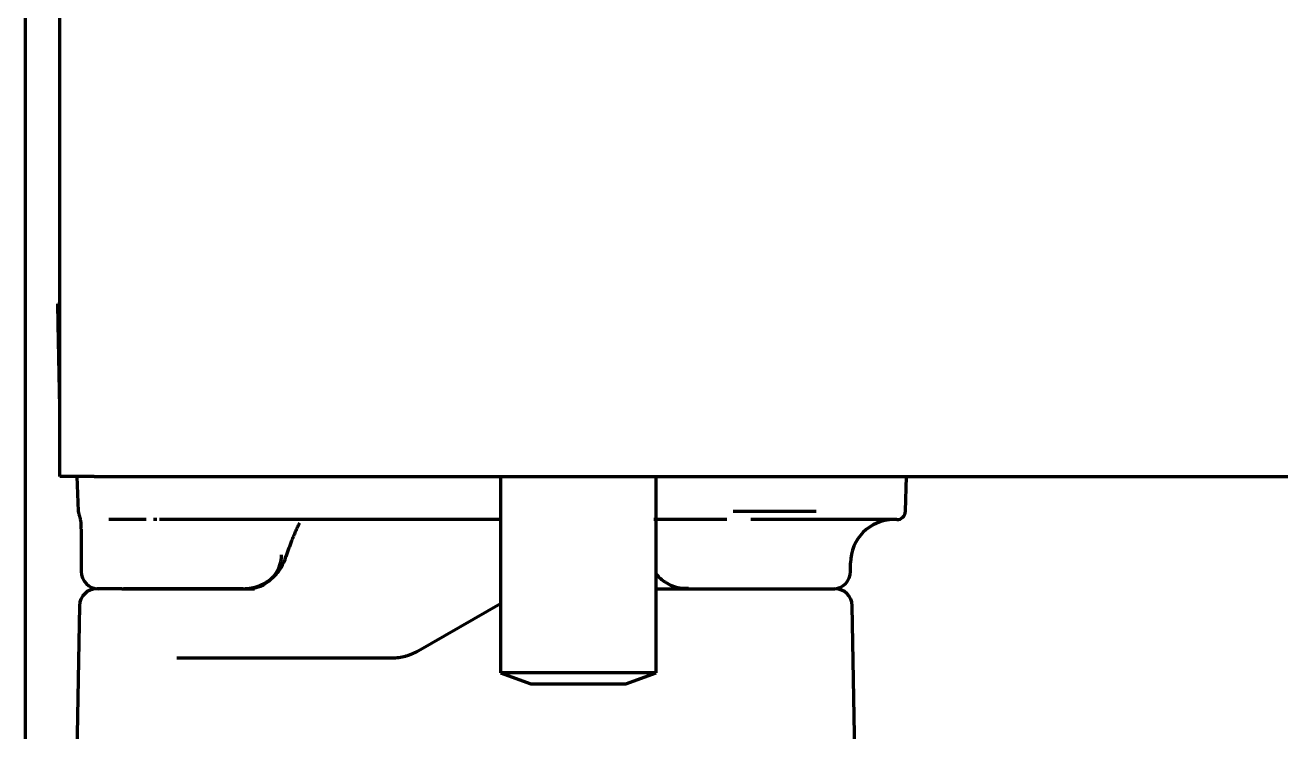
# Model space of a CAD drawing. Header units: inches. Extents: x -2983 to 7024, y 422 to 5529.
# Drawn here: x 2724.8 to 2797.4, y 2273.1 to 2314 of the extents above; entities that cross this region are included whole.
import ezdxf

# ---------------------------------------------------------------- set-up
doc = ezdxf.new("R2010")
doc.units = ezdxf.units.IN

msp = doc.modelspace()

# ---------------------------------------------------------------- linework, layer by layer
at = {"linetype": 'Continuous', "lineweight": 70}
for p, q in [((2724.784, 3937.287), (2724.784, 2272.092)), ((2726.784, 2287.892), (2726.784, 3935.892)), ((2726.7, 2296.72), (2726.679, 2297.892)), ((2726.679, 2297.892), (2726.784, 2297.892)), ((2726.784, 2291.892), (2726.7, 2296.72)), ((2728.784, 2287.892), (2726.784, 2287.892)), ((2727.784, 2287.892), (2727.855, 2285.875)), ((2728.784, 2287.892), (2894.784, 2287.892)), ((2752.284, 2287.892), (2752.284, 2276.529)), ((2761.284, 2276.529), (2761.284, 2287.892)), ((2775.714, 2285.875), (2775.784, 2287.892)), ((2728.034, 2284.843), (2728.034, 2282.392)), ((2731.784, 2285.392), (2729.622, 2285.392)), ((2742.865, 2285.392), (2732.568, 2285.392)), ((2750.266, 2285.392), (2744.672, 2285.392)), ((2765.371, 2285.392), (2764.449, 2285.392)), ((2775.214, 2285.392), (2773.298, 2285.392)), ((2772.534, 2282.392), (2772.534, 2282.892)), ((2730.386, 2281.392), (2728.933, 2281.392)), ((2730.386, 2281.392), (2738.064, 2281.392)), ((2737.406, 2281.392), (2730.475, 2281.392)), ((2761.285, 2281.392), (2771.636, 2281.392)), ((2747.516, 2277.794), (2752.284, 2280.547)), ((2727.933, 2280.41), (2727.784, 2271.892)), ((2772.784, 2271.892), (2772.635, 2280.41)), ((2733.568, 2277.392), (2746.016, 2277.392)), ((2761.284, 2276.529), (2752.284, 2276.529)), ((2752.284, 2276.529), (2754.034, 2275.892)), ((2759.534, 2275.892), (2761.284, 2276.529)), ((2754.034, 2275.892), (2759.534, 2275.892))]:
    msp.add_line(p, q, dxfattribs=at)
for centre, radius, start, end in [((2728.354, 2285.892), 0.5, 182, 200.71176), ((2775.214, 2285.892), 0.5, 270, 358), ((2775.034, 2282.892), 2.5, 90, 180), ((2737.624, 2283.392), 2, 270, 359), ((2729.034, 2282.392), 1, 180, 270), ((2762.945, 2283.392), 2, 213.87577, 220.39084), ((2771.534, 2282.392), 1, 270, 0), ((2728.933, 2280.392), 1, 90, 179), ((2762.945, 2283.392), 2, 262.68531, 270), ((2771.636, 2280.392), 1, 1, 90)]:
    msp.add_arc(centre, radius, start, end, dxfattribs=at)
for points in [[(2727.883, 2285.713), (2728.053, 2285.296), (2727.995, 2284.842)], [(2739.892, 2283.268), (2740.201, 2284.221), (2740.669, 2285.212)]]:
    msp.add_open_spline(points, degree=2, dxfattribs=at)
for points, knots in [([(2770.557, 2285.87), (2770.095, 2285.87), (2769.649, 2285.869), (2768.787, 2285.869), (2768.37, 2285.869), (2767.568, 2285.868), (2767.182, 2285.868), (2766.718, 2285.868), (2766.626, 2285.868), (2766.49, 2285.868), (2766.445, 2285.868), (2766.355, 2285.868), (2766.132, 2285.868), (2765.917, 2285.867), (2765.75, 2285.867)], [0, 0, 0, 0, 0.25, 0.25, 0.5, 0.5, 0.75, 0.75, 0.8125, 0.8125, 0.84375, 0.84375, 0.875, 1, 1, 1, 1]), ([(2732.41, 2285.392), (2732.372, 2285.392), (2732.338, 2285.392), (2732.274, 2285.392), (2732.246, 2285.392), (2732.22, 2285.392)], [0, 0, 0, 0, 0.5, 0.5, 1, 1, 1, 1]), ([(2744.672, 2285.392), (2744.513, 2285.392), (2744.355, 2285.392), (2744.044, 2285.392), (2743.89, 2285.392), (2743.661, 2285.392), (2743.586, 2285.392), (2743.435, 2285.392), (2743.361, 2285.392), (2743.143, 2285.392), (2743.001, 2285.392), (2742.865, 2285.392)], [0, 0, 0, 0, 0.25, 0.25, 0.5, 0.5, 0.625, 0.625, 0.75, 0.75, 1, 1, 1, 1]), ([(2752.349, 2285.392), (2752.292, 2285.392), (2752.23, 2285.392), (2752.097, 2285.392), (2752.026, 2285.392), (2751.913, 2285.392), (2751.874, 2285.392), (2751.793, 2285.392), (2751.752, 2285.392), (2751.626, 2285.392), (2751.452, 2285.392), (2751.266, 2285.392), (2751.122, 2285.392), (2751.074, 2285.392), (2750.975, 2285.392), (2750.926, 2285.392), (2750.776, 2285.392), (2750.676, 2285.392), (2750.473, 2285.392), (2750.37, 2285.392), (2750.266, 2285.392)], [0, 0, 0, 0, 0.125, 0.125, 0.25, 0.25, 0.3125, 0.3125, 0.375, 0.375, 0.5, 0.625, 0.625, 0.6875, 0.6875, 0.75, 0.75, 0.875, 0.875, 1, 1, 1, 1]), ([(2764.449, 2285.392), (2764.314, 2285.392), (2764.174, 2285.392), (2763.956, 2285.392), (2763.882, 2285.392), (2763.77, 2285.392), (2763.732, 2285.392), (2763.675, 2285.392), (2763.656, 2285.392), (2763.618, 2285.392), (2763.598, 2285.392), (2763.426, 2285.392), (2763.273, 2285.392), (2763.042, 2285.392), (2762.966, 2285.392), (2762.85, 2285.392), (2762.812, 2285.392), (2762.735, 2285.392), (2762.697, 2285.392), (2762.584, 2285.392), (2762.51, 2285.392), (2762.399, 2285.392), (2762.362, 2285.392), (2762.29, 2285.392), (2762.254, 2285.392), (2762.076, 2285.392), (2761.942, 2285.392), (2761.751, 2285.392), (2761.689, 2285.392), (2761.599, 2285.392), (2761.569, 2285.392), (2761.512, 2285.392), (2761.484, 2285.392), (2761.346, 2285.392), (2761.247, 2285.392), (2761.158, 2285.392)], [0, 0, 0, 0, 0.125, 0.125, 0.1875, 0.1875, 0.21875, 0.21875, 0.234375, 0.234375, 0.25, 0.25, 0.375, 0.375, 0.4375, 0.4375, 0.46875, 0.46875, 0.5, 0.5, 0.5625, 0.5625, 0.59375, 0.59375, 0.625, 0.625, 0.75, 0.75, 0.8125, 0.8125, 0.84375, 0.84375, 0.875, 0.875, 1, 1, 1, 1]), ([(2770.338, 2285.392), (2769.861, 2285.392), (2769.4, 2285.392), (2768.509, 2285.392), (2768.079, 2285.392), (2767.356, 2285.392), (2767.057, 2285.392), (2766.766, 2285.392)], [0, 0, 0, 0, 0.364573, 0.364573, 0.729145, 0.729145, 1, 1, 1, 1]), ([(2773.298, 2285.392), (2773.253, 2285.392), (2773.197, 2285.392), (2773.065, 2285.392), (2772.987, 2285.392), (2772.812, 2285.392), (2772.714, 2285.392), (2772.495, 2285.392), (2772.376, 2285.392), (2772.184, 2285.392), (2772.118, 2285.392), (2772.015, 2285.392), (2771.98, 2285.392), (2771.909, 2285.392), (2771.873, 2285.392), (2771.69, 2285.392), (2771.538, 2285.392), (2771.218, 2285.392), (2771.052, 2285.392), (2770.705, 2285.392), (2770.525, 2285.392), (2770.338, 2285.392)], [0, 0, 0, 0, 0.125, 0.125, 0.25, 0.25, 0.375, 0.375, 0.5, 0.5, 0.5625, 0.5625, 0.59375, 0.59375, 0.625, 0.625, 0.75, 0.75, 0.875, 0.875, 1, 1, 1, 1]), ([(2737.406, 2281.395), (2737.728, 2281.397), (2738.272, 2281.494), (2738.966, 2281.883), (2739.442, 2282.364), (2739.737, 2282.836), (2739.844, 2283.146), (2739.876, 2283.272)], [0, 0, 0, 0, 0.277003, 0.500772, 0.699755, 0.882713, 1, 1, 1, 1]), ([(2761.269, 2282.235), (2761.435, 2282.057), (2761.85, 2281.707), (2762.528, 2281.419), (2762.99, 2281.416), (2763.16, 2281.434)], [0, 0, 0, 0, 0.343687, 0.764895, 1, 1, 1, 1]), ([(2746.016, 2277.392), (2746.146, 2277.392), (2746.403, 2277.409), (2746.658, 2277.459), (2746.847, 2277.509), (2746.91, 2277.528), (2747.004, 2277.559), (2747.036, 2277.57), (2747.098, 2277.594), (2747.128, 2277.606), (2747.281, 2277.669), (2747.4, 2277.727), (2747.516, 2277.794)], [0, 0, 0, 0, 0.25, 0.5, 0.5, 0.625, 0.625, 0.6875, 0.6875, 0.75, 0.75, 1, 1, 1, 1])]:
    msp.add_open_spline(points, degree=3, knots=knots, dxfattribs=at)

doc.saveas('drawing.dxf')
